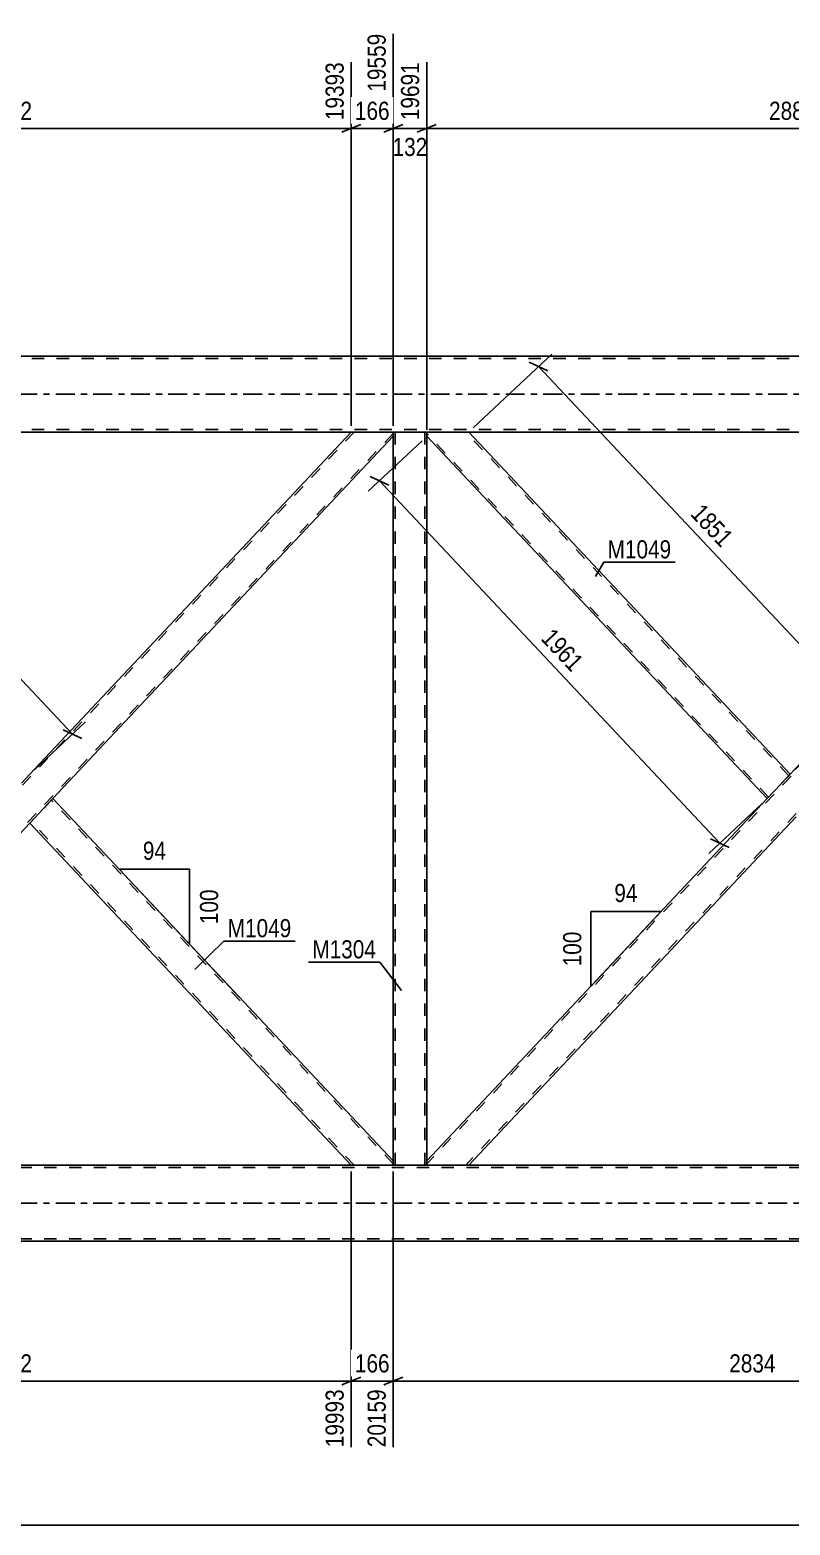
# Model space of a CAD drawing. Header units: millimetres. Extents: x 0 to 1189, y 0 to 841.
# Drawn here: x 788.7 to 908.7, y 462.4 to 698.2 of the extents above; entities that cross this region are included whole.
import ezdxf

# ---------------------------------------------------------------- set-up
doc = ezdxf.new("R2010")
doc.units = ezdxf.units.MM
doc.linetypes.add('DXK_LINE_DOT2', pattern=[3.9198, 1.9599, -1.9599])
doc.linetypes.add('DXK_LINE_DOT3', pattern=[5.9187, 2.979, -0.9799, 0.9799, -0.9799])
doc.styles.add('Arial Narrow', font='ARIALN.TTF', dxfattribs={"height": 0.2})

# ---------------------------------------------------------------- blocks, each defined once
blk = doc.blocks.new('Part-814734972-5109 - 4669')
at = {"color": 2, "linetype": 'Continuous'}
for p, q in [((792.36, 577), (788.74, 573.14)), ((846.1, 519.86), (792.36, 577)), ((839.47, 519.2), (788.74, 573.14)), ((846.1, 519.2), (846.1, 519.86))]:
    blk.add_line(p, q, dxfattribs=at)
at = {"color": 7, "linetype": 'DXK_LINE_DOT2'}
for p, q in [((846.1, 519.39), (792.14, 576.76)), ((788.96, 573.38), (788.97, 573.39)), ((839.91, 519.2), (788.96, 573.38)), ((846.1, 519.2), (839.47, 519.2))]:
    blk.add_line(p, q, dxfattribs=at)
blk = doc.blocks.new('Part-814734972-4780 - 4669')
at = {"color": 2, "linetype": 'Continuous'}
for p, q in [((851.38, 634.14), (851.38, 634.8)), ((908.74, 580.85), (858, 634.8)), ((905.11, 577), (851.38, 634.14)), ((908.3, 580.38), (905.11, 577)), ((908.74, 580.85), (908.3, 580.38))]:
    blk.add_line(p, q, dxfattribs=at)
at = {"color": 7, "linetype": 'DXK_LINE_DOT2'}
for p, q in [((858, 634.8), (851.38, 634.8)), ((905.33, 577.23), (851.38, 634.6)), ((908.52, 580.62), (857.56, 634.8)), ((908.7, 580.81), (908.3, 580.38)), ((905.33, 577.23), (905.35, 577.25))]:
    blk.add_line(p, q, dxfattribs=at)
blk = doc.blocks.new('Part-814734972-4912 - 4669')
at = {"color": 7, "linetype": 'DXK_LINE_DOT2'}
for p, q in [((851.38, 634.8), (846.1, 634.8)), ((846.1, 634.14), (846.1, 634.8)), ((846.42, 519.2), (846.42, 634.8)), ((851.06, 519.2), (851.06, 634.8)), ((851.38, 634.14), (851.38, 634.8)), ((846.1, 519.2), (846.1, 519.86)), ((851.38, 519.2), (846.1, 519.2)), ((851.38, 519.2), (851.38, 519.86))]:
    blk.add_line(p, q, dxfattribs=at)
at = {"color": 2, "linetype": 'Continuous'}
for p, q in [((846.1, 519.86), (846.1, 634.14)), ((851.38, 519.86), (851.38, 634.14))]:
    blk.add_line(p, q, dxfattribs=at)
blk = doc.blocks.new('Part-814734972-4953 - 4669')
at = {"color": 7, "linetype": 'DXK_LINE_DOT2'}
for p, q in [((839.91, 634.8), (731.38, 519.39)), ((846.1, 634.6), (737.56, 519.2)), ((846.1, 634.8), (839.47, 634.8)), ((788.74, 580.85), (785.11, 577)), ((792.36, 577), (788.74, 573.14)), ((738, 519.2), (731.38, 519.2))]:
    blk.add_line(p, q, dxfattribs=at)
at = {"color": 2, "linetype": 'Continuous'}
for p, q in [((839.47, 634.8), (788.74, 580.85)), ((846.1, 634.14), (846.1, 634.8)), ((846.1, 634.14), (792.36, 577)), ((785.11, 577), (731.38, 519.86)), ((788.74, 573.14), (738, 519.2)), ((731.38, 519.28), (731.38, 519.86)), ((731.38, 519.2), (731.38, 519.28))]:
    blk.add_line(p, q, dxfattribs=at)
blk = doc.blocks.new('Part-814734972-5020 - 4669')
at = {"color": 7, "linetype": 'DXK_LINE_DOT2'}
for p, q in [((1047.74, 518.8), (118.1, 518.8)), ((1047.74, 519.2), (126.1, 519.2)), ((1047.74, 507.6), (118.1, 507.6))]:
    blk.add_line(p, q, dxfattribs=at)
at = {"color": 2, "linetype": 'Continuous'}
for p, q in [((971.14, 519.2), (246.34, 519.2)), ((962.25, 507.2), (735.24, 507.2))]:
    blk.add_line(p, q, dxfattribs=at)
at = {"color": 7, "linetype": 'DXK_LINE_DOT3'}
blk.add_line((118.1, 513.2), (1047.74, 513.2), dxfattribs=at)
blk = doc.blocks.new('Part-814734972-5025 - 4669')
at = {"color": 2, "linetype": 'Continuous'}
for p, q in [((1096.74, 646.8), (118.1, 646.8)), ((962.25, 634.8), (735.24, 634.8))]:
    blk.add_line(p, q, dxfattribs=at)
at = {"color": 7, "linetype": 'DXK_LINE_DOT2'}
for p, q in [((1096.74, 646.4), (118.1, 646.4)), ((1096.74, 635.2), (118.1, 635.2))]:
    blk.add_line(p, q, dxfattribs=at)
at = {"color": 7, "linetype": 'DXK_LINE_DOT3'}
blk.add_line((118.1, 640.8), (1096.74, 640.8), dxfattribs=at)
blk = doc.blocks.new('Part-814734972-5041 - 4669')
at = {"color": 7, "linetype": 'DXK_LINE_DOT2'}
for p, q in [((959.91, 634.8), (851.38, 519.39)), ((966.1, 634.6), (857.56, 519.2)), ((966.1, 634.8), (959.47, 634.8)), ((966.1, 634.14), (966.1, 634.8)), ((966.1, 634.14), (966.05, 634.09)), ((908.74, 580.85), (905.11, 577)), ((912.36, 577), (908.74, 573.14)), ((858, 519.2), (851.38, 519.2))]:
    blk.add_line(p, q, dxfattribs=at)
at = {"color": 2, "linetype": 'Continuous'}
for p, q in [((959.47, 634.8), (908.74, 580.85)), ((966.05, 634.09), (912.36, 577)), ((905.11, 577), (851.38, 519.86)), ((908.74, 573.14), (858, 519.2)), ((851.38, 519.2), (851.38, 519.86))]:
    blk.add_line(p, q, dxfattribs=at)
blk = doc.blocks.new('StraightDimension-814734972-26651 - 4669')
at = {"color": 7, "linetype": 'Continuous'}
for p, q in [((846.1, 635.8), (846.1, 697.64)), ((851.38, 635.14), (851.38, 693.14)), ((844.6, 682.1), (847.6, 683.3)), ((846.1, 682.7), (851.38, 682.7)), ((852.88, 683.3), (849.88, 682.1))]:
    blk.add_line(p, q, dxfattribs=at)
at = {"color": 0, "linetype": 'Continuous'}
blk.add_wipeout([(850.78, 693.74), (846.58, 693.74), (846.58, 683.4), (850.78, 683.4)], dxfattribs=at)
at = {"color": 0}
blk.add_wipeout([(852.08, 677.75), (852.08, 681.95), (845.39, 681.95), (845.39, 677.75)], dxfattribs=at)
at = {"color": 3, "linetype": 'Continuous', "style": 'Arial Narrow'}
blk.add_text('19691', height=2.863, rotation=90.0002, dxfattribs=at).set_placement((850.18, 684))
at = {"color": 3, "style": 'Arial Narrow'}
blk.add_text('132', height=2.863, dxfattribs=at).set_placement((845.99, 678.35))
blk = doc.blocks.new('StraightDimension-814734972-26653 - 4669')
at = {"color": 7, "linetype": 'Continuous'}
for p, q in [((731.38, 635.14), (731.38, 693.14)), ((839.47, 635.8), (839.47, 693.14)), ((732.88, 683.3), (729.88, 682.1)), ((731.38, 682.7), (839.47, 682.7)), ((837.97, 682.1), (840.97, 683.3))]:
    blk.add_line(p, q, dxfattribs=at)
at = {"color": 0, "linetype": 'Continuous'}
blk.add_wipeout([(838.87, 693.74), (834.67, 693.74), (834.67, 683.4), (838.87, 683.4)], dxfattribs=at)
at = {"color": 0}
blk.add_wipeout([(789.68, 683.45), (789.68, 687.65), (781.17, 687.65), (781.17, 683.45)], dxfattribs=at)
at = {"color": 3, "linetype": 'Continuous', "style": 'Arial Narrow'}
blk.add_text('19393', height=2.863, rotation=90.0002, dxfattribs=at).set_placement((838.27, 684))
at = {"color": 3, "style": 'Arial Narrow'}
blk.add_text('2702', height=2.863, dxfattribs=at).set_placement((781.77, 684.05))
blk = doc.blocks.new('StraightDimension-814734972-5770 - 4669')
at = {"color": 7, "linetype": 'Continuous'}
for p, q in [((738.73, 635.48), (746.8, 643.07)), ((746.19, 640.44), (743.26, 641.8)), ((744.72, 641.12), (795.46, 587.17)), ((789.47, 581.54), (797.53, 589.12)), ((793.99, 587.85), (796.92, 586.49))]:
    blk.add_line(p, q, dxfattribs=at)
at = {"color": 0}
blk.add_wipeout([(773.55, 611.56), (776.61, 614.43), (770.78, 620.64), (767.72, 617.76)], dxfattribs=at)
at = {"color": 3, "style": 'Arial Narrow'}
blk.add_text('1851', height=2.863, rotation=-46.7591, dxfattribs=at).set_placement((768.57, 617.73))
blk = doc.blocks.new('StraightDimension-814734972-5713 - 4669')
at = {"color": 7, "linetype": 'Continuous'}
for p, q in [((858.73, 635.48), (871.1, 647.12)), ((870.49, 644.48), (867.56, 645.84)), ((869.03, 645.16), (919.76, 591.22)), ((909.47, 581.54), (921.84, 593.17)), ((918.3, 591.9), (921.22, 590.53))]:
    blk.add_line(p, q, dxfattribs=at)
at = {"color": 0}
blk.add_wipeout([(897.86, 615.6), (900.91, 618.48), (895.08, 624.68), (892.02, 621.8)], dxfattribs=at)
at = {"color": 3, "style": 'Arial Narrow'}
blk.add_text('1851', height=2.863, rotation=-46.7591, dxfattribs=at).set_placement((892.87, 621.78))
blk = doc.blocks.new('StraightDimension-814734972-26652 - 4669')
at = {"color": 7, "linetype": 'Continuous'}
for p, q in [((846.1, 635.8), (846.1, 697.64)), ((839.47, 635.8), (839.47, 693.14)), ((837.97, 682.1), (840.97, 683.3)), ((839.47, 682.7), (846.1, 682.7)), ((847.6, 683.3), (844.6, 682.1))]:
    blk.add_line(p, q, dxfattribs=at)
at = {"color": 0}
blk.add_wipeout([(846.13, 683.45), (846.13, 687.65), (839.44, 687.65), (839.44, 683.45)], dxfattribs=at)
at = {"color": 0, "linetype": 'Continuous'}
blk.add_wipeout([(845.5, 698.24), (841.3, 698.24), (841.3, 687.9), (845.5, 687.9)], dxfattribs=at)
at = {"color": 3, "linetype": 'Continuous', "style": 'Arial Narrow'}
blk.add_text('19559', height=2.863, rotation=90.0002, dxfattribs=at).set_placement((844.9, 688.5))
at = {"color": 3, "style": 'Arial Narrow'}
blk.add_text('166', height=2.863, dxfattribs=at).set_placement((840.04, 684.05))
blk = doc.blocks.new('AngleDimension-814734972-37956 - 4669')
at = {"color": 7, "linetype": 'Continuous'}
for p, q in [((813.95, 565.85), (802.85, 565.85)), ((813.95, 554.04), (802.85, 565.85)), ((813.95, 554.04), (813.95, 565.85)), ((821.84, 545.65), (813.95, 554.04))]:
    blk.add_line(p, q, dxfattribs=at)
at = {"color": 0}
for points in [[(810.82, 566.75), (810.82, 570.95), (805.97, 570.95), (805.97, 566.75)], [(819.05, 563.29), (814.85, 563.29), (814.85, 556.6), (819.05, 556.6)]]:
    blk.add_wipeout(points, dxfattribs=at)
at = {"color": 3, "style": 'Arial Narrow'}
blk.add_text('94', height=2.863, dxfattribs=at).set_placement((806.57, 567.35))
blk.add_text('100', height=2.863, rotation=90.0002, dxfattribs=at).set_placement((818.45, 557.2))
blk = doc.blocks.new('StraightDimension-814734972-27719 - 4669')
at = {"color": 7, "linetype": 'Continuous'}
for p, q in [((731.38, 518.86), (731.38, 470.21)), ((839.47, 518.2), (839.47, 474.71)), ((732.88, 485.75), (729.88, 484.55)), ((731.38, 485.15), (839.47, 485.15)), ((837.97, 484.55), (840.97, 485.75))]:
    blk.add_line(p, q, dxfattribs=at)
at = {"color": 0}
blk.add_wipeout([(789.68, 485.9), (789.68, 490.1), (781.17, 490.1), (781.17, 485.9)], dxfattribs=at)
at = {"color": 0, "linetype": 'Continuous'}
blk.add_wipeout([(838.87, 484.45), (834.67, 484.45), (834.67, 474.11), (838.87, 474.11)], dxfattribs=at)
at = {"color": 3, "style": 'Arial Narrow'}
blk.add_text('2702', height=2.863, dxfattribs=at).set_placement((781.77, 486.5))
at = {"color": 3, "linetype": 'Continuous', "style": 'Arial Narrow'}
blk.add_text('19993', height=2.863, rotation=90.0002, dxfattribs=at).set_placement((838.27, 474.71))
blk = doc.blocks.new('StraightDimension-814734972-5978 - 4669')
at = {"color": 7, "linetype": 'Continuous'}
blk.add_line((81.54, 462.43), (1048.74, 462.43), dxfattribs=at)
blk = doc.blocks.new('StraightDimension-814734972-27718 - 4669')
at = {"color": 7, "linetype": 'Continuous'}
for p, q in [((839.47, 518.2), (839.47, 474.71)), ((846.1, 518.2), (846.1, 474.71)), ((837.97, 484.55), (840.97, 485.75)), ((839.47, 485.15), (846.1, 485.15)), ((847.6, 485.75), (844.6, 484.55))]:
    blk.add_line(p, q, dxfattribs=at)
at = {"color": 0}
blk.add_wipeout([(846.13, 485.9), (846.13, 490.1), (839.44, 490.1), (839.44, 485.9)], dxfattribs=at)
at = {"color": 0, "linetype": 'Continuous'}
blk.add_wipeout([(845.5, 484.45), (841.3, 484.45), (841.3, 474.11), (845.5, 474.11)], dxfattribs=at)
at = {"color": 3, "style": 'Arial Narrow'}
blk.add_text('166', height=2.863, dxfattribs=at).set_placement((840.04, 486.5))
at = {"color": 3, "linetype": 'Continuous', "style": 'Arial Narrow'}
blk.add_text('20159', height=2.863, rotation=90.0002, dxfattribs=at).set_placement((844.9, 474.71))
blk = doc.blocks.new('StraightDimension-814734972-5734 - 4669')
at = {"color": 7, "linetype": 'Continuous'}
for p, q in [((850.65, 633.45), (842.16, 625.47)), ((845.38, 626.43), (842.45, 627.8)), ((843.91, 627.12), (897.65, 569.98)), ((904.38, 576.31), (895.9, 568.33)), ((896.18, 570.66), (899.11, 569.3))]:
    blk.add_line(p, q, dxfattribs=at)
at = {"color": 0}
blk.add_wipeout([(874.24, 595.96), (877.3, 598.84), (871.47, 605.04), (868.41, 602.16)], dxfattribs=at)
at = {"color": 3, "style": 'Arial Narrow'}
blk.add_text('1961', height=2.863, rotation=-46.7591, dxfattribs=at).set_placement((869.26, 602.14))
blk = doc.blocks.new('StraightDimension-814734972-26650 - 4669')
at = {"color": 7, "linetype": 'Continuous'}
for p, q in [((966.75, 520.08), (966.75, 697.64)), ((851.38, 635.14), (851.38, 693.14)), ((852.88, 683.3), (849.88, 682.1)), ((851.38, 682.7), (966.75, 682.7)), ((965.25, 682.1), (968.25, 683.3))]:
    blk.add_line(p, q, dxfattribs=at)
at = {"color": 0, "linetype": 'Continuous'}
blk.add_wipeout([(966.15, 698.24), (961.95, 698.24), (961.95, 687.9), (966.15, 687.9)], dxfattribs=at)
at = {"color": 0}
blk.add_wipeout([(913.32, 683.45), (913.32, 687.65), (904.81, 687.65), (904.81, 683.45)], dxfattribs=at)
at = {"color": 3, "linetype": 'Continuous', "style": 'Arial Narrow'}
blk.add_text('22575', height=2.863, rotation=90.0002, dxfattribs=at).set_placement((965.55, 688.5))
at = {"color": 3, "style": 'Arial Narrow'}
blk.add_text('2884', height=2.863, dxfattribs=at).set_placement((905.41, 684.05))
blk = doc.blocks.new('StraightDimension-814734972-27717 - 4669')
at = {"color": 7, "linetype": 'Continuous'}
for p, q in [((846.1, 518.2), (846.1, 474.71)), ((959.47, 518.2), (959.47, 474.71)), ((847.6, 485.75), (844.6, 484.55)), ((846.1, 485.15), (959.47, 485.15)), ((957.97, 484.55), (960.97, 485.75))]:
    blk.add_line(p, q, dxfattribs=at)
at = {"color": 0}
blk.add_wipeout([(907.04, 485.9), (907.04, 490.1), (898.53, 490.1), (898.53, 485.9)], dxfattribs=at)
at = {"color": 0, "linetype": 'Continuous'}
blk.add_wipeout([(958.87, 484.45), (954.67, 484.45), (954.67, 474.11), (958.87, 474.11)], dxfattribs=at)
at = {"color": 3, "style": 'Arial Narrow'}
blk.add_text('2834', height=2.863, dxfattribs=at).set_placement((899.13, 486.5))
at = {"color": 3, "linetype": 'Continuous', "style": 'Arial Narrow'}
blk.add_text('22993', height=2.863, rotation=90.0002, dxfattribs=at).set_placement((958.27, 474.71))
blk = doc.blocks.new('AngleDimension-814734972-37971 - 4669')
at = {"color": 7, "linetype": 'Continuous'}
for p, q in [((877.27, 559.19), (888.37, 559.19)), ((877.27, 547.39), (888.37, 559.19)), ((877.27, 547.39), (877.27, 559.19)), ((879.99, 550.28), (888.37, 559.19))]:
    blk.add_line(p, q, dxfattribs=at)
at = {"color": 0}
for points in [[(885.25, 560.09), (885.25, 564.29), (880.39, 564.29), (880.39, 560.09)], [(876.37, 556.63), (872.17, 556.63), (872.17, 549.95), (876.37, 549.95)]]:
    blk.add_wipeout(points, dxfattribs=at)
at = {"color": 3, "style": 'Arial Narrow'}
blk.add_text('94', height=2.863, dxfattribs=at).set_placement((880.99, 560.69))
blk.add_text('100', height=2.863, rotation=90.0002, dxfattribs=at).set_placement((875.77, 550.55))
blk = doc.blocks.new('Mark-814734972-4776 - 4669')
at = {"color": 0}
blk.add_wipeout([(889.98, 614.88), (889.98, 617.88), (879.93, 617.88), (879.93, 614.88)], dxfattribs=at)
blk.add_wipeout([(889.98, 614.88), (889.98, 617.88), (879.93, 617.88), (879.93, 614.88)], dxfattribs=at)
at = {"color": 30, "linetype": 'Continuous'}
for p, q in [((878.02, 612.02), (879.33, 614.28)), ((879.33, 614.28), (890.58, 614.28))]:
    blk.add_line(p, q, dxfattribs=at)
at = {"color": 3, "style": 'Arial Narrow'}
blk.add_text('M1049', height=2.863, dxfattribs=at).set_placement((879.93, 614.88))
blk = doc.blocks.new('Mark-814734972-5105 - 4669')
at = {"color": 0}
blk.add_wipeout([(830.02, 555.14), (830.02, 558.14), (819.96, 558.14), (819.96, 555.14)], dxfattribs=at)
blk.add_wipeout([(830.02, 555.14), (830.02, 558.14), (819.96, 558.14), (819.96, 555.14)], dxfattribs=at)
at = {"color": 30, "linetype": 'Continuous'}
for p, q in [((814.75, 550.07), (819.36, 554.54)), ((819.36, 554.54), (830.62, 554.54))]:
    blk.add_line(p, q, dxfattribs=at)
at = {"color": 3, "style": 'Arial Narrow'}
blk.add_text('M1049', height=2.863, dxfattribs=at).set_placement((819.96, 555.14))
blk = doc.blocks.new('Mark-814734972-4908 - 4669')
at = {"color": 0}
blk.add_wipeout([(843.37, 551.81), (843.37, 554.81), (833.32, 554.81), (833.32, 551.81)], dxfattribs=at)
blk.add_wipeout([(843.37, 551.81), (843.37, 554.81), (833.32, 554.81), (833.32, 551.81)], dxfattribs=at)
at = {"color": 30, "linetype": 'Continuous'}
for p in [(832.72, 551.21), (847.42, 546.75)]:
    blk.add_line(p, (843.97, 551.21), dxfattribs=at)
at = {"color": 3, "style": 'Arial Narrow'}
blk.add_text('M1304', height=2.863, dxfattribs=at).set_placement((833.32, 551.81))

msp = doc.modelspace()

# ---------------------------------------------------------------- block references
for name in ['Part-814734972-5025 - 4669', 'Part-814734972-4953 - 4669', 'Part-814734972-4912 - 4669', 'Part-814734972-4780 - 4669', 'Part-814734972-5041 - 4669', 'Part-814734972-5109 - 4669', 'Part-814734972-5020 - 4669']:
    msp.add_blockref(name, (0, 0))

# ---------------------------------------------------------------- next in the draw order: block references
for name in ['StraightDimension-814734972-26651 - 4669', 'StraightDimension-814734972-26653 - 4669', 'StraightDimension-814734972-5713 - 4669', 'AngleDimension-814734972-37956 - 4669', 'Mark-814734972-4908 - 4669', 'StraightDimension-814734972-27719 - 4669']:
    msp.add_blockref(name, (0, 0))

# ---------------------------------------------------------------- next in the draw order: block references
for name in ['StraightDimension-814734972-26652 - 4669', 'StraightDimension-814734972-5770 - 4669', 'StraightDimension-814734972-5734 - 4669', 'Mark-814734972-5105 - 4669', 'StraightDimension-814734972-5978 - 4669']:
    msp.add_blockref(name, (0, 0))

# ---------------------------------------------------------------- next in the draw order: block references
for name in ['StraightDimension-814734972-26650 - 4669', 'StraightDimension-814734972-27718 - 4669']:
    msp.add_blockref(name, (0, 0))

# ---------------------------------------------------------------- next in the draw order: block references
for name in ['Mark-814734972-4776 - 4669', 'AngleDimension-814734972-37971 - 4669', 'StraightDimension-814734972-27717 - 4669']:
    msp.add_blockref(name, (0, 0))

doc.saveas('drawing.dxf')
